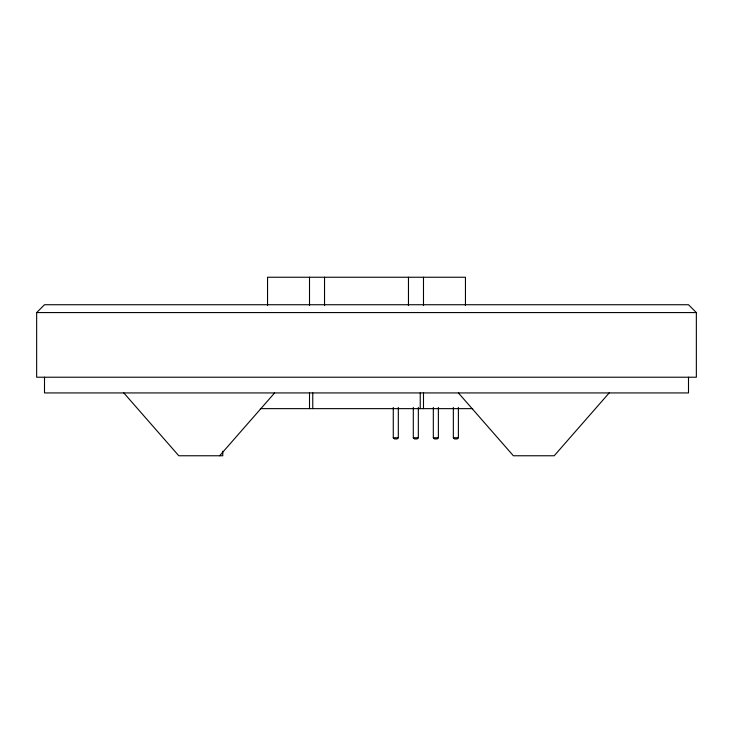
<?xml version="1.0" encoding="UTF-8"?>
<svg xmlns="http://www.w3.org/2000/svg" width="733" height="733" viewBox="0 0 733 733"><rect width="100%" height="100%" fill="white"/><g stroke="black" fill="none" stroke-linecap="round" stroke-linejoin="round"><path stroke-width="1.1" d="M398.321 407.401L398.321 437.766L397.139 438.948L394.455 438.948L393.273 437.766L393.273 407.401M418.341 407.401L418.341 437.766L417.159 438.948L414.484 438.948L413.302 437.766L413.302 407.401M438.371 407.401L438.371 437.766L437.189 438.948L434.504 438.948L433.322 437.766L433.322 407.401M458.391 407.401L458.391 437.766L457.209 438.948L454.524 438.948L453.342 437.766L453.342 407.401M219.634 455.761L274.609 392.934M609.178 392.934L554.203 455.761L513.366 455.761L458.391 392.934M36.65 312.579L44.502 304.726L688.498 304.726L696.35 312.579L696.35 377.22L36.65 377.22L36.65 312.579L696.35 312.579M260.334 408.638L472.666 408.638M393.273 437.766L398.321 437.766M413.302 437.766L418.341 437.766M433.322 437.766L438.371 437.766M453.342 437.766L458.391 437.766M123.822 392.934L178.797 455.761L222.777 455.761L222.777 451.189M688.498 377.22L688.498 392.934L44.502 392.934L44.502 377.22M465.455 305.597L465.455 277.239L267.545 277.239L267.545 305.597M423.491 277.239L423.491 305.597M423.491 392.934L423.491 408.638M420.238 392.934L420.238 408.638M408.464 277.239L408.464 305.597M324.536 277.239L324.536 305.597M312.762 392.934L312.762 408.638M309.509 277.239L309.509 305.597M309.509 392.934L309.509 408.638"/></g></svg>
